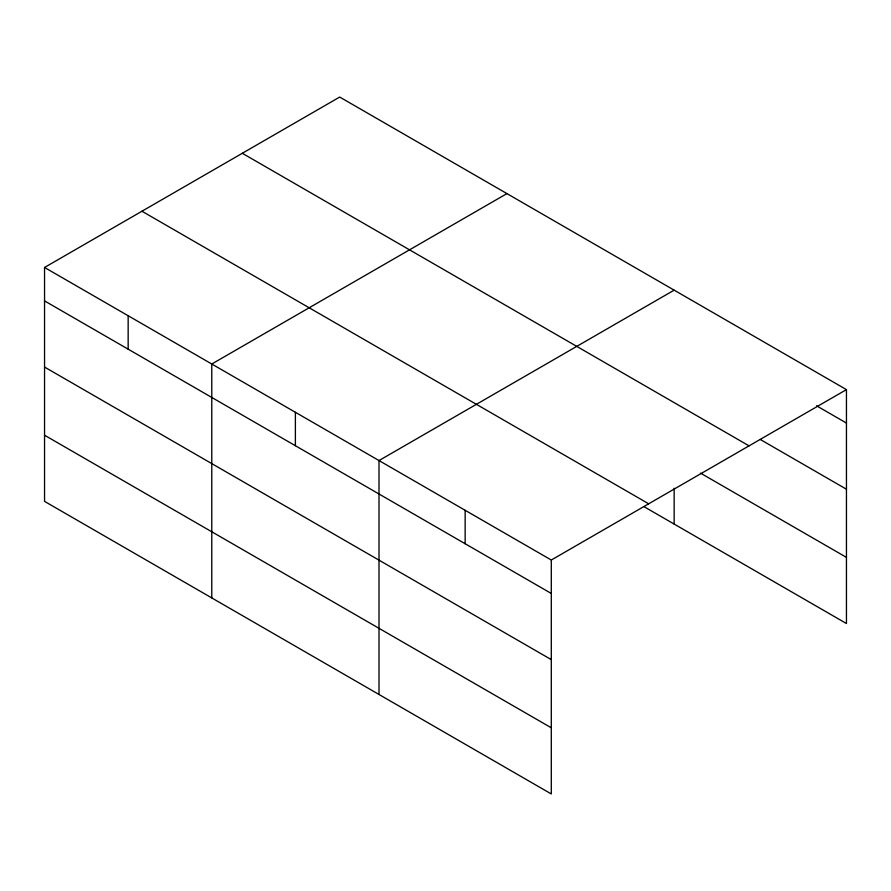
<?xml version="1.0" encoding="UTF-8"?>
<svg xmlns="http://www.w3.org/2000/svg" width="891" height="891" viewBox="0 0 891 891"><rect width="100%" height="100%" fill="white"/><g stroke="black" fill="none" stroke-linecap="round" stroke-linejoin="round"><path stroke-width="1.34" d="M551.295 659.618L551.295 560.027L44.55 267.467L44.55 501.377L551.295 793.948L551.295 659.618L44.55 367.059M644.293 506.823L846.45 623.533L846.45 389.623L339.705 97.052L44.55 267.467M506.934 193.603L211.78 364.007L211.78 597.928M674.153 290.154L378.998 460.558L378.998 694.468M551.295 560.027L846.45 389.623M816.535 405.784L846.45 423.058M760.301 439.486L846.45 489.215M242.307 153.285L749.053 445.856M700.482 473.099L846.45 557.376M141.947 211.234L648.693 503.794M44.55 300.902L551.295 593.462M44.55 435.22L551.295 727.791M674.153 488.235L674.153 524.064M465.147 510.298L465.147 543.733M295.389 412.288L295.389 445.723M128.159 315.737L128.159 349.172"/></g></svg>
